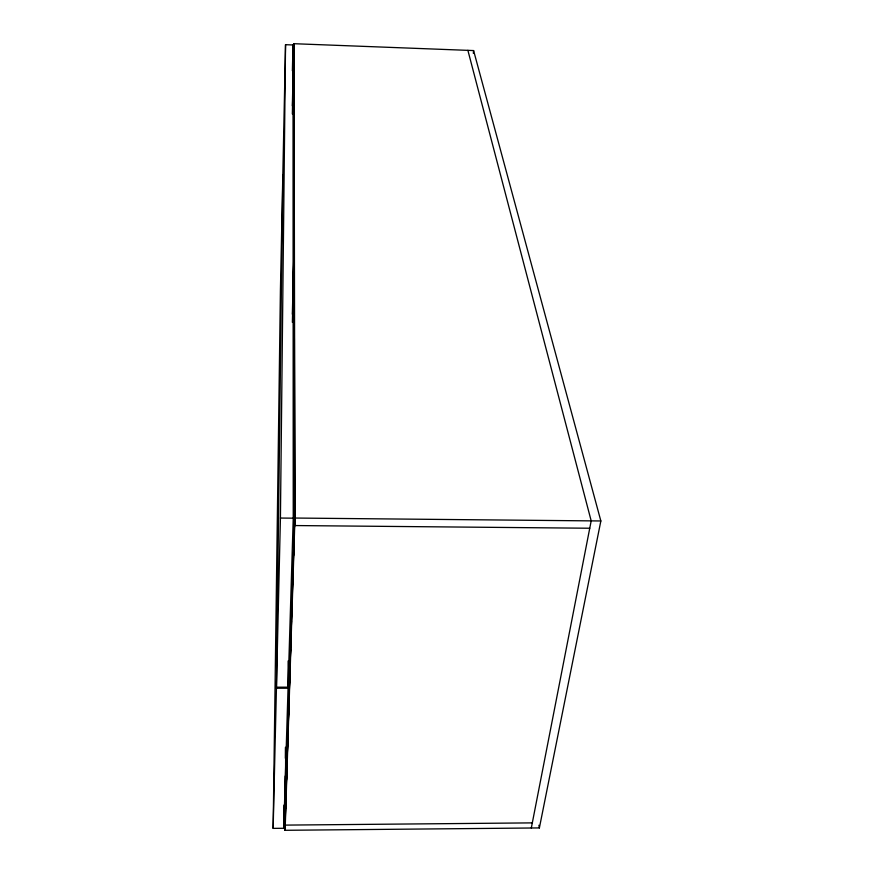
<?xml version="1.0" encoding="UTF-8"?>
<svg xmlns="http://www.w3.org/2000/svg" width="874" height="874" viewBox="0 0 874 874"><rect width="100%" height="100%" fill="white"/><g stroke="black" fill="none" stroke-linecap="round" stroke-linejoin="round"><path stroke-width="1.31" d="M282.826 174.931L280.412 290.419L273.147 828.377L283.766 828.279L288.049 688.22L288.136 660.93M283.766 828.279L283.919 805.074M292.353 105.841L293.806 43.7L473.599 50.572L600.853 520.97L539.378 827.929L284.848 830.3L284.99 804.419M285.274 776.014L285.121 830.3L294.942 518.042L294.003 43.711L292.342 114.002M285.361 758.293L285.427 747.379M285.285 825.111L285.361 810.111M285.372 807.379L285.689 747.379M280.423 518.053L285.536 44.683L293.008 44.967L293.238 518.173L288.07 687.183L276.457 687.193L280.423 518.053L293.238 518.173M273.147 828.377L276.435 688.231L282.837 174.112L285.536 44.683M292.386 70.838L293.008 44.967M293.107 281.931L294.101 245.081M292.342 314.181L294.101 248.85M292.364 322.342L293.467 281.515M293.577 277.44L294.101 258.387M284.848 830.3L294.614 518.042L293.806 43.7M285.623 808.592L286.213 789.55M286.519 780.034L287.109 760.992M287.404 751.476L287.961 733.789M288.256 724.273L288.857 705.231M289.152 695.715L289.709 678.027M290.004 668.512L290.605 649.469M290.9 639.954L291.501 620.911M291.752 612.75L292.353 593.708M292.648 584.193L293.249 565.15M293.544 555.635L294.101 537.947M294.44 527.077L294.691 518.916L285.317 818.108M473.315 53.281L473.599 50.572M531.316 828.006L591.185 520.871L467.885 50.353M285.011 825.111L532.321 822.882M276.435 688.231L288.049 688.22M294.614 518.042L600.853 520.97M589.753 528.235L294.374 525.547L293.675 49.228L294.101 181.617M538.919 825.242L539.378 827.929M294.374 338.577L294.702 525.547"/></g></svg>
